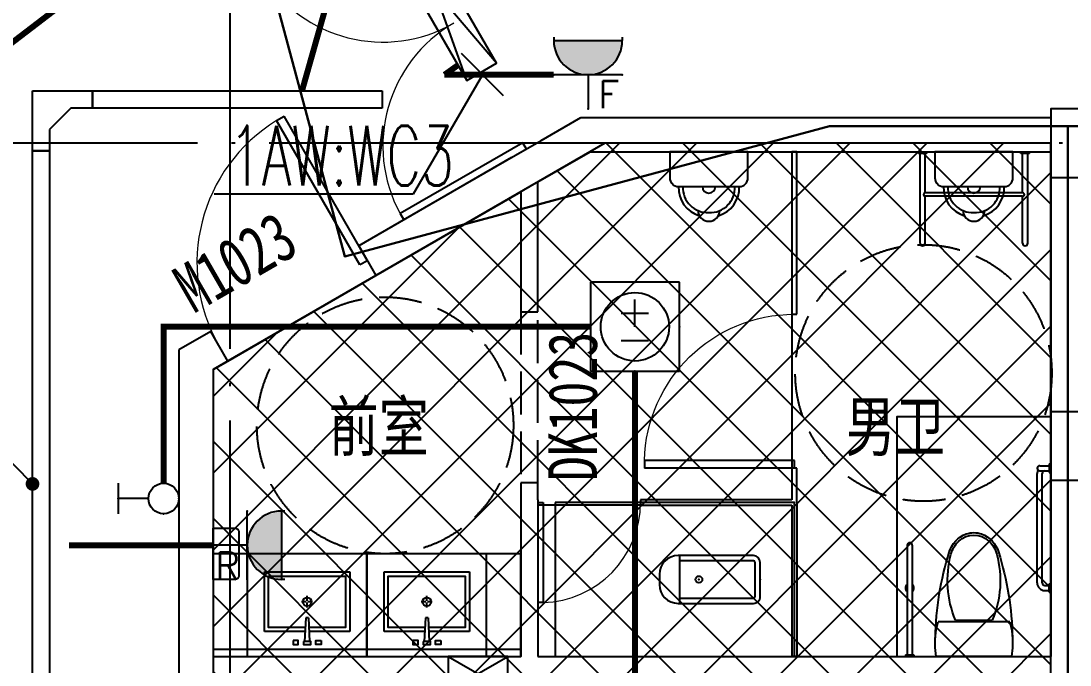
# Model space of a CAD drawing. Extents: x -228436 to 663611, y -207485 to 163917.
# Drawn here: x 47277 to 53412, y 14950 to 18714 of the extents above; entities that cross this region are included whole.
import ezdxf
from ezdxf.enums import TextEntityAlignment as Align

# ---------------------------------------------------------------- set-up
doc = ezdxf.new("R2010")
doc.units = 0
doc.header["$LTSCALE"] = 1000
for name, pattern in [('DASH', [0.35, 0.25, -0.1]), ('X-104 13#平面$0$DASH', [0.35, 0.25, -0.1]), ('X-104 13#平面$0$DOTE', [2.4200000000000004, 2, -0.2, 0.02, -0.2])]:
    doc.linetypes.add(name, pattern=pattern)
doc.layers.get('0').update_dxf_attribs({"linetype": 'CONTINUOUS'})
for name, color, linetype in [('CABLETRAY', 130, 'CONTINUOUS'), ('DIM-插座', 80, 'CONTINUOUS'), ('EQUIP-动力', 80, 'CONTINUOUS'), ('EQUIP-插座', 80, 'CONTINUOUS'), ('EQUIP-照明', 80, 'CONTINUOUS'), ('WIRE-动力', 2, 'CONTINUOUS'), ('WIRE-动力控制', 160, 'DASH'), ('WIRE-插座', 160, 'CONTINUOUS'), ('X-104 13#平面$0$02-TEXT_房间', 9, 'CONTINUOUS'), ('X-104 13#平面$0$02-TEXT_门窗', 8, 'CONTINUOUS'), ('X-104 13#平面$0$A-C_窗', 8, 'CONTINUOUS'), ('X-104 13#平面$0$A-C_门', 8, 'CONTINUOUS'), ('X-104 13#平面$0$A-I_卫-洁具', 8, 'CONTINUOUS'), ('X-104 13#平面$0$A-I_卫-隔断', 8, 'CONTINUOUS'), ('X-104 13#平面$0$A-TECH_暖通', 6, 'CONTINUOUS'), ('X-104 13#平面$0$A_AXIS-轴线', 8, 'X-104 13#平面$0$DOTE'), ('X-104 13#平面$0$A_STR-砌块墙', 7, 'CONTINUOUS'), ('X-104 13#平面$0$A_STR-砼柱', 7, 'CONTINUOUS'), ('X-104 13#平面$0$DOOR_FIRE', 8, 'CONTINUOUS'), ('X-104 13#平面$0$M-道路 边线', 151, 'CONTINUOUS')]:
    doc.layers.add(name, color=color, linetype=linetype)
doc.layers.add('X-104 13#平面$0$000套内', color=8, linetype='CONTINUOUS', lineweight=30, plot=False)
doc.layers.add('X-104 13#平面$0$04-不打印_辅助线', color=8, linetype='CONTINUOUS', plot=False)
doc.styles.add('_TEL_DIM', font='ROMANS2', dxfattribs={"width": 0.8, "height": 3.5, "bigfont": 'HZDF2'})
doc.styles.get("Standard").update_dxf_attribs({"font": 'GBENOR', "bigfont": 'GBCBIG'})
doc.styles.add('X-104 13#平面$0$_TCH_SPACE', font='STXIHEI.TTF', dxfattribs={"width": 0.75, "height": 5})
doc.styles.add('X-104 13#平面$0$_TCH_WINDOW', font='STXIHEI.TTF', dxfattribs={"width": 0.75, "height": 3.5})

# ---------------------------------------------------------------- blocks, each defined once
blk = doc.blocks.new('X-104 13#平面$0$轴网')
at = {"layer": 'X-104 13#平面$0$A_AXIS-轴线', "linetype": 'X-104 13#平面$0$DOTE'}
for p, q in [((48500, -7400.98603368341), (48500, 24620.25062679139)), ((60408.42140219617, 18000), (-2925.01551574981, 18000))]:
    blk.add_line(p, q, dxfattribs=at)
blk = doc.blocks.new('X-104 13#平面$0$A-toilet-F2$0$A-toilet-F3$0$$plan$00000388')
for p, q in [((-202.5, -209.53125), (-202.5, 209.53125)), ((0, -220.78125), (0, 220.78125)), ((-211.7636100000016, 107.6506163835302), (-211.7636100000016, -107.6506388835276))]:
    blk.add_line(p, q)
blk.add_lwpolyline([(-202.4999999999999, -209.5312499999999), (-151.5815775000015, -220.9312574999972), (-102.2263650000007, -226.3893074999992), (-50.17650749999908, -226.3893074999992), (8.526512829121202e-14, -220.7812499999999)])
for centre, radius, start, end in [((-70.50223739520334, -1596.893304158019), 1822.905267548176, 91.22236801686525, 107.2477400730136), ((-76.17188249999913, -236.25), 463.3354349999999, 97.73994600000086, 105.8219819999994), ((-76.17188249999913, -236.25), 463.3354349999999, 80.5376779999934, 97.73994600000086), ((-562.4982811024126, -12.18639293920603), 163.5812782416205, 107.2477400730136, 159.5476091936029), ((-555.5449209055997, -23.26485846064998), 162.7261878014058, 104.7785650587778, 136.8542646013629), ((-443.4417002224786, -448.2021481943076), 602.2018211347165, 67.37374387746667, 104.7785650587778), ((-580.3665348804823, -1.124999869261956e-05), 128.7061108459815, 136.8542646013629, 223.1457353986371), ((-595.175017904075, 0), 128.7061108459815, 159.5476091936029, 200.4523908063857), ((-562.4982811024126, 12.18639293920603), 163.5812782416205, 200.4523908063857, 252.7522599269864), ((-555.5449209055997, 23.26483596065259), 162.7261878014058, 223.1457353986371, 255.2214349412222), ((-443.4417002224786, 448.2021256943101), 602.2018211347165, 255.2214349412222, 292.6262561225334), ((-70.50223739520334, 1596.893304158019), 1822.905267548176, 252.7522599269864, 268.7776319831348)]:
    blk.add_arc(centre, radius, start, end)
blk = doc.blocks.new('X-104 13#平面$0$33')
at = {"layer": 'X-104 13#平面$0$04-不打印_辅助线'}
blk.add_lwpolyline([(-450, 1399.999999999709), (450, 1399.999999999651), (450, -3.492459654808044e-10), (-450, -2.91038304567337e-10)], close=True, dxfattribs=at)
at = {"rotation": 270}
blk.add_blockref('X-104 13#平面$0$A-toilet-F2$0$A-toilet-F3$0$$plan$00000388', (0, 0), dxfattribs=at)
blk = doc.blocks.new('X-104 13#平面$0$残疾人扶手1')
for p, q in [((-700, -9.99999475479126), (-700.0000001192093, 5.424022674560547e-06)), ((-1.788139343261719e-07, -10), (0, 0)), ((-750.0000001192093, -9.999994456768036), (-750, -1.549720764160156e-06)), ((-750.0000001192093, -9.999994456768036), (-700, -9.99999475479126)), ((-740, -65.00071978569031), (-740.0000000596046, -9.99999463558197)), ((-710.0000001192093, -65.00164842605591), (-710.0000000596046, -9.999994695186615)), ((-54.99999988079071, -50.00000697374344), (-695.0000002384186, -49.99999493360519)), ((-50, -9.999999940395355), (-50, -1.192092895507812e-07)), ((-1.788139343261719e-07, -10), (-50, -9.999999940395355)), ((-40.00000005960464, -35.00000029802322), (-40, -10.00000005960464)), ((-10.00000005960464, -35.00000041723251), (-10, -10.00000005960464)), ((-54.99999988079071, -80.00000703334808), (-695.0000002384186, -79.9999949336052))]:
    blk.add_line(p, q)
for centre, radius, start, end in [((-695, -34.99999493360519), 15, 180, 270), ((-55, -35.00000023841858), 15, 270, 0), ((-55, -35.00000023841858), 45.00000000000363, 270, 0), ((-725, -64.9999949336052), 14.99999998312334, 180, 0), ((-695, -34.99999493360519), 45.00000000000363, 244.4712198360607, 270)]:
    blk.add_arc(centre, radius, start, end)
blk = doc.blocks.new('X-104 13#平面$0$残疾人扶手2')
for p, q in [((-10.00000113248825, -49.99999988079071), (-10.00000011920929, 3.576278686523438e-07)), ((-10.00000011920929, 3.576278686523438e-07), (-5.960464477539062e-08, 0)), ((-650.0016621351242, -9.999985933303833), (-10.00000029802322, -9.999999582767487)), ((-650.0007342100143, -39.99998587369919), (-10.00000101327896, -39.99999994039536)), ((-10.00000113248825, -49.99999988079071), (-8.046627044677734e-06, -49.99999994039536))]:
    blk.add_line(p, q)
for centre, radius, start, end in [((-400.0000005364418, -24.99999982118607, -9.52677845565972e-09), 25, 36.86992769834287, 143.1300702524336), ((-650.0000090003014, -24.99998587369919), 14.99999998312334, 90, 270), ((-400.0000005364418, -24.99999982118607, -9.52677845565972e-09), 25, 216.8698662268071, 323.1301310407838)]:
    blk.add_arc(centre, radius, start, end)
blk = doc.blocks.new('X-104 13#平面$0$jhat')
for p, q in [((-395, -250.0000000000582), (-395, 249.9999999999418)), ((-395, 249.9999999999418), (-44.99999999994179, 249.9999999999418)), ((-44.99999999994179, 249.9999999999418), (-44.99999999994179, 11.73657725605881)), ((-219.9999999999418, 32.25599999987753), (-219.9999999999418, 5.03999999986263)), ((-124.8214514199644, 8.000000000058208), (11.68149024352897, 14.3899337601033)), ((-124.8214514199644, 7.999999999941792), (-124.8214514199644, -8.000000000058208)), ((11.68149024352897, 14.3899337601033), (11.68149024352897, -14.3899337601033)), ((-225.0399999999208, -1.164153218269348e-10), (-253.7679999999236, -1.164153218269348e-10)), ((-219.9999999999418, -5.040000000095461), (-219.9999999999418, -32.76000000012573)), ((-186.7359999999171, -1.164153218269348e-10), (-214.9599999999045, -1.164153218269348e-10)), ((-124.8214514199644, -8.000000000058208), (11.68149024352897, -14.3899337601033)), ((-44.99999999994179, -12.38077738613356), (-44.99999999994179, -250.0000000000582)), ((-44.99999999994179, -250.0000000000582), (-395, -250.0000000000582))]:
    blk.add_line(p, q)
at = {"color": 8}
blk.add_lwpolyline([(-69.99999999994179, -11.06304409715813), (-69.99999999994179, -225.0000000000582), (-370, -225.0000000000582), (-370, 224.9999999999418), (-69.99999999994179, 224.9999999999418), (-69.99999999994179, 10.56628493819153)], dxfattribs=at)
for points in [[(7.191454842337407, 81.35012003820157), (30, 81.35012003820157), (30, 51.35012003820157), (7.191454842337407, 51.35012003820157)], [(11.68149024352897, -21.35012003820157), (30, -21.35012003820157), (30, 21.35012003820157), (11.68149024352897, 21.35012003820157)], [(7.191454842337407, -81.35012003820157), (30, -81.35012003820157), (30, -51.35012003820157), (7.191454842337407, -51.35012003820157)]]:
    blk.add_lwpolyline(points, close=True)
at = {"ltscale": 1000, "const_width": 0.8399999999999999}
blk.add_lwpolyline([(-219.5799999999581, 0.1399999998975545, 0.9999999999999999), (-220.4199999999255, 0.1399999998975545, 0.9999999999999999)], format="xyb", close=True, dxfattribs=at)
blk.add_circle((-219.9999999999418, -1.164153218269348e-10), 25.2)
at = {"layer": 'X-104 13#平面$0$04-不打印_辅助线'}
blk.add_lwpolyline([(100.0000000001164, -350), (100.0000000000582, 350), (-499.9999999999418, 350), (-499.9999999998836, -350)], close=True, dxfattribs=at)
blk = doc.blocks.new('X-104 13#平面$0$A-toilet-F2$0$A-toilet-F3$0$xb')
for p, q in [((177.7999999998137, 203.2000000000698), (-177.7999999993481, 203.1999999994878)), ((-228.5999999991618, 152.3999999994412), (-228.6000000010245, 9.313225746154785e-10)), ((228.6000000010245, -9.313225746154785e-10), (228.6000000005588, 152.3999999997905)), ((-228.6000000010245, 9.313225746154785e-10), (228.6000000010245, -9.313225746154785e-10))]:
    blk.add_line(p, q)
for centre, radius, start, end in [((-6.349999998696148, 209.549999998766), 171.56755229355, 106.6068803142738, 182.1210963969083), ((9.313225746154785e-10, 342.8999999993248), 63.50000000000001, 1.07073087239469, 178.9292691276053), ((6.350000001490116, 209.549999998766), 171.56755229355, 357.8789036030917, 73.39311968572625), ((-6.349999998696148, 209.549999998766), 146.16755229355, 87.87890362284142, 182.1210963969083), ((6.350000001490116, 209.549999998766), 146.16755229355, 357.8789036030917, 92.12109637715858), ((-177.7999999993481, 152.3999999992084), 50.8, 90, 180), ((1.396983861923218e-09, 203.1999999987893), 38.1, 0, 180), ((177.8000000002794, 152.3999999997905), 50.8, 0, 90)]:
    blk.add_arc(centre, radius, start, end)
blk = doc.blocks.new('X-104 13#平面$0$104-8910 核心筒$0$fraehtj')
for p, q in [((-535.0016601383686, 315.0000140368938), (-9.999998301267624, 315.0000003874302)), ((-9.99999913573265, 275.000000089407), (-9.99999812245369, 325.0000003278255)), ((-9.99999812245369, 325.0000003278255), (1.937150955200195e-06, 324.9999999701977)), ((-535.0007322132587, 285.0000140964985), (-260.0000060498787, 285.0000067282235)), ((-260.0000060498714, -284.9999931128441), (-260.0000060498714, 285.0000067282235)), ((-240.0000060498714, -284.9999936328259), (-240.0000060498642, 285.0000061923529)), ((-240.0000060498642, 285.0000061923492), (-9.999999016523361, 285.0000000298023)), ((-9.99999913573265, 275.000000089407), (-6.049871444702148e-06, 275.0000000298023)), ((-535.0016601383686, -284.9999859631062), (-260.0000060498787, -284.9999931128441)), ((-240.0000060498642, -284.9999936328222), (-9.999998301267624, -284.9999996125698)), ((-9.99999913573265, -324.999999910593), (-9.99999812245369, -274.9999996721745)), ((-9.99999812245369, -274.9999996721745), (1.937150955200195e-06, -275.0000000298023)), ((-535.0007322132587, -314.9999859035015), (-9.999999016523361, -314.9999999701977)), ((-9.99999913573265, -324.999999910593), (-6.049871444702148e-06, -324.9999999701977))]:
    blk.add_line(p, q)
for centre, radius, start, end in [((-535.0000070035458, 300.0000140964985), 14.99999998312334, 90, 270), ((-250.0000060498714, 285.0000067282235), 10.00000000000729, 359.9999969296666, 180), ((-535.0000070035458, -299.9999859035015), 14.99999998312334, 90, 270), ((-250.0000060498714, -284.9999931128405), 10.00000000000729, 180, 3.070333449532706e-06)]:
    blk.add_arc(centre, radius, start, end)
blk = doc.blocks.new('X-104 13#平面$0$$lvtry$00000200')
at = {"color": 0}
for p, q in [((-109.7834388052506, -40.0000000100008, 1e-08), (-109.7834388052433, -469.6564289897615, 1e-08)), ((99.78343880524335, -30.0000000100008, 1e-08), (-99.78343880524335, -30.0000000100008, 1e-08)), ((109.7834388052361, -469.6564289897615, 1e-08), (109.7834388052361, -40.0000000100008, 1e-08))]:
    blk.add_line(p, q, dxfattribs=at)
at = {"color": 0, "elevation": 1e-08}
blk.add_lwpolyline([(99.78343880524335, -1.000080374069512e-08), (-99.78343880524335, -1.000080374069512e-08, 0.4142135623730951), (-139.7834388052433, -40.0000000100008), (-139.7834388052433, -479.6564289897615, 0.4142135623730951), (-29.78343880524335, -589.6564289897615), (29.78343880523607, -589.6564289897615, 0.4142135623730903), (139.7834388052361, -479.6564289897633), (139.7834388052361, -40.0000000100008, 0.4142135623730951)], format="xyb", close=True, dxfattribs=at)
blk.add_lwpolyline([(139.7834388052361, -469.6564289897615), (-139.7834388052433, -469.6564289897615)], dxfattribs=at)
at = {"color": 0}
blk.add_circle((0, -358.6146012114659, 1e-08), 20, dxfattribs=at)
for centre, start, end in [((-99.78343880525063, -40.0000000100008, 1e-08), 90, 180), ((99.78343880523607, -40.0000000100008, 1e-08), 0, 90)]:
    blk.add_arc(centre, 10, start, end, dxfattribs=at)
for p in [(0, 0), (0, -358.6146012114659, 1e-08)]:
    blk.add_point(p, dxfattribs=at)
blk = doc.blocks.new('X-104 13#平面$0$hgfasg')
at = {"layer": 'X-104 13#平面$0$04-不打印_辅助线'}
blk.add_lwpolyline([(-450, 1400), (450, 1400), (450, 0), (-450, 0)], close=True, dxfattribs=at)
at = {"yscale": -1}
blk.add_blockref('X-104 13#平面$0$$lvtry$00000200', (0, 200), dxfattribs=at)
blk = doc.blocks.new('*U101')
blk.add_lwpolyline([(200.0000000002051, 0), (200.0000000002051, 1100.000000000238), (0, 1100.000000000238), (0, 0), (200.0000000002051, 0), (0, 1100.000000000238), (0, 0), (200.0000000002051, 1100.000000000238)])
blk = doc.blocks.new('*U103')
blk.add_lwpolyline([(200.000000000211, 0), (200.000000000211, 350.0000000002182), (0, 350.0000000002182), (0, 0), (200.000000000211, 0), (0, 350.0000000002182), (0, 0), (200.000000000211, 350.0000000002182)])
blk = doc.blocks.new('X-104 13#平面$0$A$C0BB3323F')
at = {"layer": 'X-104 13#平面$0$M-道路 边线', "ltscale": 0.5}
blk.add_arc((54069.15025717521, 17783.27219570389), 7999.999999996647, 0.02043972484749186, 119.6076109071211, dxfattribs=at)
blk = doc.blocks.new('X-104 13#平面$0$$DorLib2D$00000001')
for p, q in [((0.45, 0.9750000000000001), (0.5000000000000002, 0.9750000000000001)), ((0.45, 0), (0.45, 0.9750000000000001)), ((0.5, 0), (0.5, 0.9750000000000001)), ((0.5, 0), (0.45, 0))]:
    blk.add_line(p, q)
at = {"lineweight": 13}
blk.add_arc((0.475, 0), 0.975, 91.4692835813538, 180, dxfattribs=at)
blk = doc.blocks.new('X-104 13#平面$0$$DorLib2D$00000002')
for p, q in [((-0.5, -5.684341886080802e-17), (-0.5000000000000007, 0.4875)), ((-0.4750000000000007, 0.4875), (-0.5000000000000007, 0.4875)), ((-0.475, -2.842170943040401e-17), (-0.4750000000000007, 0.4875)), ((0.475, -2.842170943040401e-17), (0.4750000000000007, 0.4875)), ((0.4750000000000007, 0.4875), (0.5000000000000007, 0.4875)), ((0.5, -5.684341886080802e-17), (0.5000000000000007, 0.4875)), ((-0.5, -5.684341886080802e-17), (-0.475, -2.842170943040401e-17)), ((0.5, -5.684341886080802e-17), (0.475, -2.842170943040401e-17))]:
    blk.add_line(p, q)
at = {"lineweight": 13}
for centre, start, end in [((-0.4875, -4.263256414560601e-17), 0, 88.53071641864632), ((0.4875, -4.263256414560601e-17), 91.4692835813537, 180)]:
    blk.add_arc(centre, 0.4875, start, end, dxfattribs=at)
blk = doc.blocks.new('_FZHK')
blk.add_lwpolyline([(-0.5, -0.5), (0.5, -0.5), (0.5, 0.5), (-0.5, 0.5)], close=True)
blk = doc.blocks.new('X-104 13#平面')
at = {"layer": 'X-104 13#平面$0$04-不打印_辅助线'}
h = blk.add_hatch(dxfattribs=at)
h.set_pattern_fill('ANSI37', color=256, scale=200)
h.set_pattern_definition([(45, (0, 0), (-224.5064030267288, 224.5064030267288), []), (135, (0, 0), (-224.5064030267288, -224.5064030267288), [])])
h.paths.add_polyline_path([(53300.00000000653, 17999.9999999997), (50692.11541295193, 17999.99999999997), (48400.00000000648, 16676.64654932238), (48400.00000000693, 11149.99999999953), (53300.00000000652, 11149.9999999997)])
at = {"layer": 'X-104 13#平面$0$000套内'}
blk.add_lwpolyline([(7100.000000003152, -1550.000000000497), (21949.99999999995, -1550.000000000005), (21950, -950.0000000000144), (48400.00000000652, -950), (48400.00000000652, 11049.99999999971), (53400.00000000652, 11049.99999999971), (53400.00000000652, 18099.99999999973), (58249.99999999994, 18099.99999999973), (58249.99999999995, 18889.98122512306), (53289.06962433707, 23052.69607363776), (37949.99999999994, 14213.31606116103), (37949.99999999986, 10049.99999999997), (12454.85512413024, 10049.99999999997), (4447.428597971112, 15350.00000000007), (4099.999999999926, 15350.00000000006), (4100.000000000031, 6299.999999999965), (7100.000000000027, 6299.999999999968), (7100.000000000029, -1550.000000000497)], dxfattribs=at)
blk.add_lwpolyline([(56445.57131227265, 20404.07667148067), (53289.06962433707, 23052.69607363776), (48392.11333761796, 20230.74802966259), (49170.95077769231, 17336.93494389245), (52006.16070859459, 18099.99999999971), (55650.00000000639, 18099.9999999997), (55650.00000000666, 19455.95170192267)], close=True, dxfattribs=at)
at = {"layer": 'X-104 13#平面$0$04-不打印_辅助线'}
blk.add_lwpolyline([(53300.00000000653, 17999.9999999997), (50692.11541295193, 17999.99999999997), (48400.00000000648, 16676.64654932238), (48400.00000000693, 11149.99999999953), (53300.00000000652, 11149.9999999997)], close=True, dxfattribs=at)
at = {"layer": 'X-104 13#平面$0$A-C_窗', "linetype": 'DASH'}
for p, q in [((50200.00000000654, 17014.99999999968), (50200.00000000654, 16014.99999999968)), ((50300.00000000654, 16014.99999999968), (50300.00000000654, 17014.99999999968))]:
    blk.add_line(p, q, dxfattribs=at)
at = {"layer": 'X-104 13#平面$0$A-C_门'}
blk.add_line((48486.60254038491, 16726.64654932233), (49352.62794416936, 17226.64654932233), dxfattribs=at)
at = {"layer": 'X-104 13#平面$0$A-I_卫-洁具', "ltscale": 0.1}
blk.add_line((49300.00000000696, 14999.9999999994), (49300.00000000673, 15599.99999999988), dxfattribs=at)
blk.add_lwpolyline([(48400.00000000652, 15449.9999999998), (48400.00000000652, 15749.9999999998), (48530.00000000652, 15749.9999999998, -0.414213562373095), (48550.00000000652, 15729.9999999998), (48550.00000000652, 15469.9999999998, -0.414213562373095), (48530.00000000652, 15449.9999999998)], format="xyb", close=True, dxfattribs=at)
for points in [[(48400.00000000652, 14999.9999999998), (50200.00000000644, 14999.99999999975), (50200.00000000661, 15599.99999999986), (48400.00000000652, 15599.9999999998)], [(48400.00000000685, 14999.99999999957), (50200.00000000708, 14999.99999999922), (50200.00000000708, 15039.99999999922), (48400.00000000685, 15039.99999999957)]]:
    blk.add_lwpolyline(points, close=True, dxfattribs=at)
at = {"layer": 'X-104 13#平面$0$A-I_卫-洁具', "linetype": 'X-104 13#平面$0$DASH'}
for centre in [(52555.29970954446, 16656.79628609651), (49406.46460893098, 16350.38804474892)]:
    blk.add_circle(centre, 750, dxfattribs=at)
at = {"layer": 'X-104 13#平面$0$A-I_卫-隔断'}
for p, q in [((51785.00000000658, 17950), (51785.00000000658, 16999.99999998808)), ((51815.00000000658, 17950), (51785.00000000658, 17950)), ((51815.00000000658, 16999.99999998808), (51815.00000000658, 17950)), ((51785.00000000658, 16999.99999998808), (51815.00000000658, 16999.99999998808)), ((51785.00000000658, 16999.99999998814), (51785.00000000658, 16099.99999998814)), ((51815.00000000658, 16099.99999998907), (51785.00000000658, 16099.99999998907)), ((51785.00000000658, 16099.99999998907), (51785.00000000659, 15914.99999999967)), ((51815.00000000658, 15899.99999999969), (51815.00000000658, 16099.99999998907)), ((50300.00000000656, 15914.99999999967), (50300.00000000656, 15884.99999999967)), ((51785.00000000659, 15914.99999999967), (50900.00000000795, 15914.99999999973)), ((50900.00000000795, 15914.99999999973), (50900.00000000795, 15884.99999999971)), ((51815.00000000658, 15899.99999999969), (51815.00000000658, 14999.99999999969)), ((50900.00000000795, 15884.99999999969), (50300.00000000795, 15884.99999999969)), ((50900.00000000795, 15884.99999999971), (51785.00000000659, 15884.99999999967)), ((51785.00000000659, 15884.99999999967), (51785.00000000658, 14999.99999999969)), ((51815.00000000658, 14999.99999999969), (51785.00000000658, 14999.99999999969))]:
    blk.add_line(p, q, dxfattribs=at)
at = {"layer": 'X-104 13#平面$0$A_STR-砌块墙'}
for p, q in [((50319.40087103695, 18015.75326657014), (50551.92303408762, 18150)), ((50551.92303408762, 18150), (53300.00000000953, 18149.9999999997)), ((50146.19579027996, 17915.75326657033), (50319.40087103695, 18015.75326657014)), ((50146.19579027996, 17915.75326657033), (49252.62794416944, 17399.85163007924)), ((50300.00000000656, 17773.61206078286), (50605.51287257302, 17950)), ((50605.51287257302, 17950), (53300.00000000651, 17949.99999999975)), ((53300.00000000648, 17799.9999999994), (53300.00000000651, 16429.9999999994)), ((50300.00000000655, 17014.9999999997), (50300.00000000656, 17773.61206078286)), ((49352.62794416939, 17226.64654932242), (50200.00000000658, 17715.87703386377)), ((50200.00000000658, 17715.87703386377), (50200.0000000066, 17014.9999999997)), ((49252.62794416944, 17399.85163007924), (49352.62794416939, 17226.64654932242)), ((50200.0000000066, 17014.9999999997), (50300.00000000655, 17014.9999999997)), ((48386.60254038501, 16899.85163007924), (48200.00000000651, 16792.11660316024)), ((48486.60254038496, 16726.64654932242), (48386.60254038501, 16899.85163007924)), ((48200.00000000651, 16792.11660316024), (48200.00000000652, 14899.9999999997)), ((48400.00000000648, 16676.64654932238), (48486.60254038496, 16726.64654932242)), ((48400.00000000648, 16676.64654932238), (48400.00000000648, 14999.99999999976)), ((50300.00000000655, 16014.9999999997), (50200.00000000658, 16014.9999999997)), ((50200.00000000658, 16014.9999999997), (50200.00000000654, 15899.99999999969)), ((50300.00000000656, 15914.99999999967), (50300.00000000655, 16014.9999999997)), ((53300.00000000661, 16029.9999999994), (53300.00000000657, 14999.99999999969)), ((50200.00000000654, 15899.99999999969), (50200.00000000644, 14999.99999999962)), ((50300.00000000656, 15884.99999999967), (50300.00000000657, 14999.99999999969)), ((48400.00000000648, 14999.99999999976), (48800.00000000652, 14999.99999999969)), ((48800.00000000652, 14999.99999999969), (49650.00000000654, 14999.99999999969)), ((49650.00000000654, 14999.99999999969), (50200.00000000644, 14999.99999999962)), ((50300.00000000657, 14999.99999999969), (53300.00000000657, 14999.99999999969))]:
    blk.add_line(p, q, dxfattribs=at)
for name, p in [('X-104 13#平面$0$A$C0BB3323F', (-900.0000000000563, -1700.000000000029)), ('X-104 13#平面$0$轴网', (0, 0))]:
    blk.add_blockref(name, p)
at = {"layer": 'X-104 13#平面$0$A-C_门'}
ref = blk.add_blockref('X-104 13#平面$0$$DorLib2D$00000001', (48869.61524227713, 17063.24908970077), dxfattribs=dict(at, xscale=1000, yscale=1000, zscale=200, rotation=30.00000000000004))
ref.add_attrib('A', 'M1023', (48284.60064685972, 17000.32183232355), dxfattribs={"layer": 'X-104 13#平面$0$02-TEXT_门窗', "height": 285.4257641921397, "rotation": 30.00000000000004, "style": 'X-104 13#平面$0$_TCH_WINDOW', "width": 0.75})
at = {"layer": 'X-104 13#平面$0$A-I_卫-洁具', "ltscale": 0.1}
for name, p, rotation in [('X-104 13#平面$0$A-toilet-F2$0$A-toilet-F3$0$xb', (51300.00000000658, 17949.99999999973), 180), ('X-104 13#平面$0$104-8910 核心筒$0$fraehtj', (52850.00000000652, 17949.99999999975), 90), ('X-104 13#平面$0$A-toilet-F2$0$A-toilet-F3$0$xb', (52850.00000000652, 17949.99999999975), 180), ('X-104 13#平面$0$残疾人扶手1', (53300.00000012367, 15374.999999872), 270), ('X-104 13#平面$0$残疾人扶手2', (52499.49999997961, 14999.99999993195), 270), ('X-104 13#平面$0$jhat', (48950.00000000656, 15099.99999999994), 270), ('X-104 13#平面$0$jhat', (49650.00000000656, 15100), 270)]:
    blk.add_blockref(name, p, dxfattribs=dict(at, rotation=rotation))
at = {"layer": 'X-104 13#平面$0$A-I_卫-洁具', "ltscale": 0.1, "xscale": -1}
blk.add_blockref('X-104 13#平面$0$33', (52850.00000000652, 14999.99999999997), dxfattribs=at)
at = {"layer": 'X-104 13#平面$0$A-I_卫-洁具', "ltscale": 0.1, "xscale": -1, "rotation": 90}
blk.add_blockref('X-104 13#平面$0$hgfasg', (51800.00000000658, 15449.99999999969), dxfattribs=at)
at = {"layer": 'X-104 13#平面$0$A-I_卫-隔断', "zscale": 30}
for p, xscale, yscale, rotation in [((51800.00000000658, 16549.99999998814), 900, -900, 270), ((50600.00000000795, 15899.99999999969), 600, 600, 180)]:
    blk.add_blockref('X-104 13#平面$0$$DorLib2D$00000001', p, dxfattribs=dict(at, xscale=xscale, yscale=yscale, rotation=rotation))
at = {"layer": 'X-104 13#平面$0$A-TECH_暖通'}
for name, p, rotation in [('*U101', (49884.15932981172, 18366.94728528139), 29.99999999999955), ('*U103', (49775.00000000619, 14999.99999999955), 270)]:
    blk.add_blockref(name, p, dxfattribs=dict(at, rotation=rotation))
at = {"layer": 'X-104 13#平面$0$A_STR-砼柱', "xscale": 200}
for p, yscale, zscale in [((53400.00000000974, 17999.99999999971), 400, 400), ((53400.00000000974, 16229.99999999945), 400.0000000000018, 400.0000000000018)]:
    blk.add_blockref('_FZHK', p, dxfattribs=dict(at, yscale=yscale, zscale=zscale))
at = {"layer": 'X-104 13#平面$0$DOOR_FIRE', "xscale": -1700, "yscale": -1700, "zscale": 200, "rotation": 300.0000000000001}
blk.add_blockref('X-104 13#平面$0$$DorLib2D$00000002', (49807.79847138855, 18701.87461603531), dxfattribs=at)
at = {"layer": 'X-104 13#平面$0$02-TEXT_房间', "style": 'X-104 13#平面$0$_TCH_SPACE', "width": 0.75}
for s, p in [('前室', (49076.99568319624, 16202.11290005708)), ('男卫', (52097.90718033366, 16202.11290005708))]:
    blk.add_text(s, height=285.4257641921404, dxfattribs=at).set_placement(p)
at = {"layer": 'X-104 13#平面$0$02-TEXT_门窗', "style": 'X-104 13#平面$0$_TCH_WINDOW', "width": 0.75}
blk.add_text('DK1023', height=285.4257641921397, rotation=90, dxfattribs=at).set_placement((50645.41282610643, 16024.10207423549))
blk = doc.blocks.new('104 13#平面')
blk.add_blockref('X-104 13#平面', (0, 0))
blk = doc.blocks.new('$equip$00001344')
for p, q in [((0.6500000000014552, 0.6500000000014552), (-0.6500000000014552, 0.6500000000014552)), ((-0.6500000000014552, 0.6500000000014552), (-0.6500000000014552, -0.6500000000014552)), ((0.6500000000014552, -0.6500000000014552), (0.6500000000014552, 0.6500000000014552)), ((0, 0), (0, 0.4000000000014552)), ((-0.2000000000007276, 0.2000000000007276), (0.2000000000007276, 0.2000000000007276)), ((-0.2000000000007276, -0.2000000000007276), (0.2000000000007276, -0.2000000000007276)), ((-0.6500000000014552, -0.6500000000014552), (0.6500000000014552, -0.6500000000014552))]:
    blk.add_line(p, q)
blk.add_circle((0, 0), 0.5)
for p in [(0, 0.6500000000014552), (-0.6500000000014552, 0), (0.6500000000014552, 0), (0, -0.6500000000014552)]:
    blk.add_point(p)
at = {"flags": 9}
blk.add_attdef('A', (0, 0), '', height=2e-05, dxfattribs=at)
blk = doc.blocks.new('$equip$00001764')
for p, q in [((-0.5, 1.049999999999272), (-0.5, 1)), ((-0.5, 1), (0.5, 1)), ((0.5, 1.049999999999272), (0.5, 1)), ((0.5, 0.5), (-0.5, 0.5)), ((0, 0.5), (0, 0))]:
    blk.add_line(p, q)
blk.add_arc((0, 1), 0.500000000000025, 180, 0)
for p in [(-0.5, 0.5), (0.5, 0.5), (0, 0)]:
    blk.add_point(p)
for points in [[(0.4330127018911298, 0.75), (-0.4330127018911298, 0.75), (0.5, 1), (-0.5, 1)], [(0.25, 0.5669872981052322), (-0.25, 0.5669872981052322), (0.4330127018911298, 0.75), (-0.4330127018911298, 0.75)], [(0, 0.5), (0, 0.5), (0.25, 0.5669872981052322), (-0.25, 0.5669872981052322)]]:
    blk.add_solid(points)
at = {"color": 7, "style": '_TEL_DIM'}
blk.add_attdef('$TEXT$', text='', height=0.4, dxfattribs=at).set_placement((0.3030595533709857, 0.2110205339395179), align=Align.MIDDLE_CENTER)
at = {"color": 7, "style": '_TEL_DIM', "flags": 1}
blk.add_attdef('A', text='', height=2e-05, dxfattribs=at).set_placement((0, 0), align=Align.MIDDLE_CENTER)
blk = doc.blocks.new('$equip$00002672')
for p, q in [((0.2222222222226264, 0.8888888888905058), (-0.2222222222226264, 0.8888888888905058)), ((0, 0.4444444444452529), (0, 0.8888888888905058))]:
    blk.add_line(p, q)
blk.add_circle((0, 0.2222222222226264), 0.2222222222222)
for p in [(0, 0.8888888888905058), (-0.2222222222226264, 0.2222222222226264), (0.2222222222226264, 0.2222222222226264), (0, 0)]:
    blk.add_point(p)
at = {"color": 7, "style": '_TEL_DIM', "flags": 1}
for tag in ['REMARK', 'A']:
    blk.add_attdef(tag, text='', height=2e-05, dxfattribs=at).set_placement((0, 0), align=Align.MIDDLE_CENTER)

msp = doc.modelspace()

# ---------------------------------------------------------------- linework, layer by layer
at = {"layer": 'CABLETRAY'}
for p, q in [((47344.09943548357, 17955.13743454381), (47344.09943548357, 18305.13743454381)), ((47344.09943548357, 18305.13743454381), (47694.09943548357, 18305.13743454381)), ((47694.09943548357, 18205.13743454381), (47694.09943548357, 18305.13743454381)), ((47694.09943548357, 18305.13743454381), (49389.35239510052, 18305.13743454381)), ((47694.09943548357, 18305.13743454381), (47694.09943548357, 18205.13743454381)), ((49389.35239510052, 18305.13743454381), (49389.35239510052, 18205.13743454381)), ((47569.09943548357, 18205.13743454381), (47444.09943548357, 18080.13743454381)), ((47694.09943548357, 18205.13743454381), (47569.09943548357, 18205.13743454381)), ((49389.35239510052, 18205.13743454381), (47694.09943548357, 18205.13743454381)), ((47444.09943548357, 18080.13743454381), (47444.09943548357, 17955.13743454381)), ((47344.09943548357, 17955.13743454381), (47444.09943548357, 17955.13743454381)), ((47344.09943548357, 10617.26329133968), (47344.09943548357, 17955.13743454381)), ((47444.09943548357, 17955.13743454381), (47344.09943548357, 17955.13743454381)), ((47444.09943548357, 17955.13743454381), (47444.09943548357, 10617.26329133968))]:
    msp.add_line(p, q, dxfattribs=at)
at = {"layer": 'DIM-插座', "color": 80}
for p, q in [((50099.61729869987, 18276.25631329206), (49852.12992528458, 18523.74368670735)), ((47344.09943548357, 16008.64006011072), (46963.99855495989, 16393.87762581487))]:
    msp.add_line(p, q, dxfattribs=at)
for points in [[(49975.87361199223, 18399.99999999971), (49569.7351291962, 17701.80037680035)], [(49569.7351291962, 17701.80037680035), (48406.04547402378, 17701.80037680035)]]:
    msp.add_lwpolyline(points, dxfattribs=at)
at = {"layer": 'DIM-插座', "color": 80, "const_width": 40}
msp.add_lwpolyline([(47358.1463376402, 15994.40332804883, 1), (47330.05253332694, 16022.87679217261, 1)], format="xyb", close=True, dxfattribs=at)
at = {"layer": 'WIRE-动力', "color": 50, "const_width": 35}
msp.add_lwpolyline([(49317.90672210738, 19709.02670701086), (48920.00000002445, 18305.13743454381)], dxfattribs=at)
at = {"layer": 'WIRE-动力控制', "color": 160, "const_width": 35}
msp.add_lwpolyline([(48111.11111111748, 16012.07451925439), (48111.11111111748, 16926.83723260219), (50607.23456103815, 16926.83723260219)], dxfattribs=at)
at = {"layer": 'WIRE-插座', "color": 160, "const_width": 35}
for points in [[(39639.99999999945, 12789.18585372665), (47960.0000000071, 19150.01012887084)], [(50867.23456103873, 16666.8372326016), (50867.23456103873, 12950.98398451047)], [(48400.00000000653, 15649.99999999983), (47556.59943548357, 15649.99999999983)]]:
    msp.add_lwpolyline(points, dxfattribs=at)
at = {"layer": 'WIRE-插座', "color": 160, "linetype": 'Continuous', "const_width": 35}
for points in [[(49753.53834962798, 18399.99999999971), (49832.02909530932, 18455.91958012781)], [(50393.02170737227, 18399.99999999971), (49753.53834962798, 18399.99999999971)]]:
    msp.add_lwpolyline(points, dxfattribs=at)

# ---------------------------------------------------------------- block references
msp.add_blockref('104 13#平面', (0, 0))
at = {"layer": 'EQUIP-动力', "color": 80, "xscale": 400, "yscale": 400, "zscale": 400}
msp.add_blockref('$equip$00001344', (50867.23456103873, 16926.83723260219, 4000), dxfattribs=at)
at = {"layer": 'EQUIP-插座', "xscale": 400, "yscale": 400, "zscale": 400}
msp.add_blockref('$equip$00001764', (50593.02170737227, 18199.99999999971), dxfattribs=at).add_auto_attribs({'$TEXT$': 'F'})
at = {"layer": 'EQUIP-插座'}
ref = msp.add_blockref('$equip$00001764', (48400.00000000656, 15649.99999999983), dxfattribs=dict(at, xscale=400, yscale=400, zscale=400, rotation=270))
ref.add_attrib('$TEXT$', 'R', dxfattribs={"layer": '0', "color": 7, "height": 160, "style": '_TEL_DIM'}).set_placement((48484.40821358236, 15528.77617865144), align=Align.MIDDLE_CENTER)
at = {"layer": 'EQUIP-照明', "color": 80, "xscale": 400, "yscale": 400, "zscale": 400, "rotation": 90}
msp.add_blockref('$equip$00002672', (48200.00000000653, 15923.18563036551), dxfattribs=at)

# ---------------------------------------------------------------- texts
at = {"layer": 'DIM-插座', "color": 7, "style": '_TEL_DIM', "width": 0.6400000000000001}
msp.add_text('1AW:WC3', height=350, dxfattribs=at).set_placement((48493.54547402378, 17751.80037680035))

doc.saveas('drawing.dxf')
